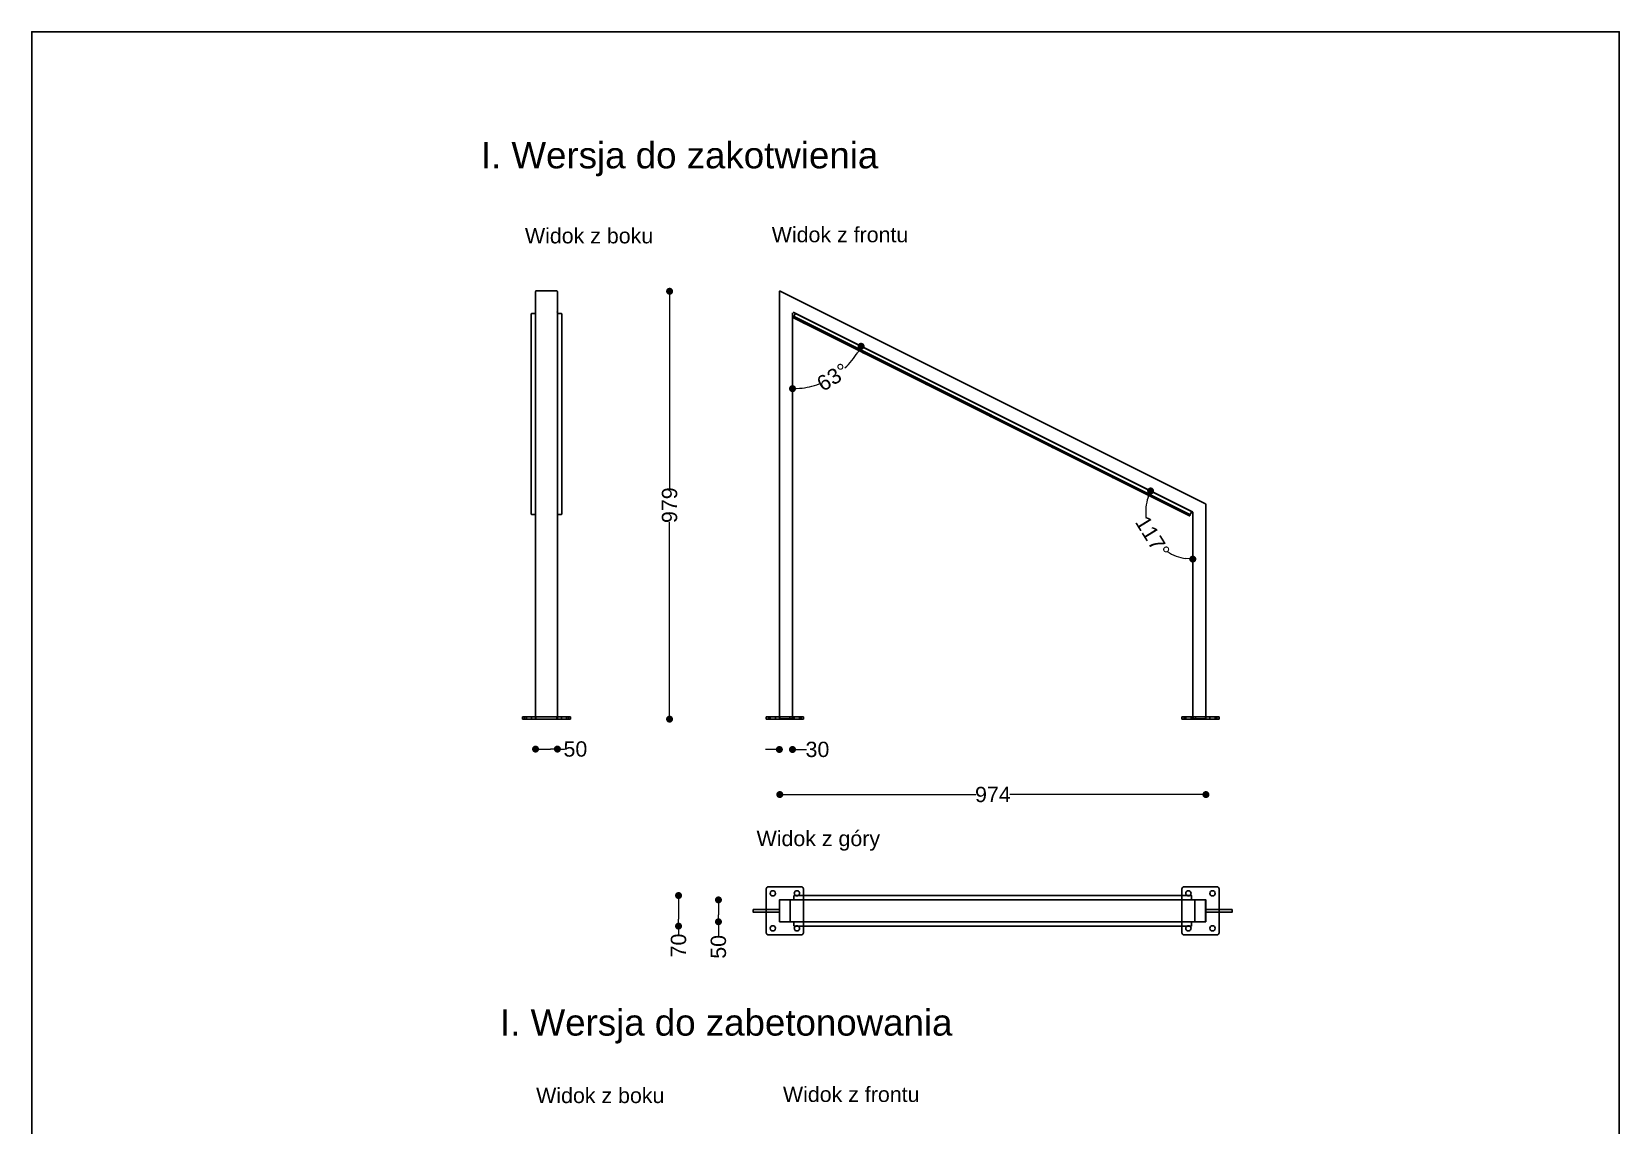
# Model space of a CAD drawing. Header units: millimetres. Extents: x 10366 to 13995, y 24552 to 29685.
# Drawn here: x 10366 to 13995, y 27184 to 29685 of the extents above; entities that cross this region are included whole.
import ezdxf

# ---------------------------------------------------------------- set-up
doc = ezdxf.new("R2010")
doc.units = ezdxf.units.MM
doc.header["$LTSCALE"] = 3
doc.layers.add('Default', color=7, linetype='Continuous')
doc.layers.add('Hidden_lines', color=7, linetype='Continuous')
doc.styles.get("Standard").update_dxf_attribs({"font": 'arial.ttf'})
doc.dimstyles.new('MATEUSZ', dxfattribs={"dimtxt": 35, "dimasz": 16, "dimexe": 0.18, "dimexo": 0.0625, "dimgap": 0.09, "dimtad": 0, "dimdec": 0, "dimdsep": 46, "dimtxsty": 'Standard', "dimblk": 'DOT', "dimcen": 0.09, "dimse1": 1, "dimse2": 1, "dimadec": 0, "dimazin": 0, "dimtfac": 1, "dimtdec": 0, "dimtofl": 0, "dimtmove": 0, "dimatfit": 3, "dimfxl": 1, "dimtolj": 1, "dimtzin": 0, "dimlwd": 9, "dimlwe": 9, "dimarcsym": 0})

# ---------------------------------------------------------------- blocks, each defined once
blk = doc.blocks.new('_Dot')
at = {"color": 0, "linetype": 'ByBlock', "lineweight": -2}
blk.add_line((-0.5, 0), (-1, 0), dxfattribs=at)
at = {"color": 0, "linetype": 'ByBlock', "const_width": 0.5}
blk.add_lwpolyline([(-0.25, 0, 1), (0.25, 0, 1)], format="xyb", close=True, dxfattribs=at)
blk = doc.blocks.new('*D41')
at = {"color": 0, "lineweight": 9, "transparency": 16777216}
for p, q in [((12092.2, 27940), (12524.5, 27940)), ((13034.2, 27940), (12601.8, 27940))]:
    blk.add_line(p, q, dxfattribs=at)
at = {"layer": 'Defpoints', "color": 0, "transparency": 16777216}
for p in [(13050.2, 27940), (12076.2, 27699.1), (13050.2, 27698.1)]:
    blk.add_point(p, dxfattribs=at)
at = {"color": 0, "lineweight": 9, "transparency": 16777216, "xscale": 16, "yscale": 16, "zscale": 16, "rotation": 180}
blk.add_blockref('_Dot', (12076.2, 27940), dxfattribs=at)
at = {"color": 0, "lineweight": 9, "transparency": 16777216, "xscale": 16, "yscale": 16, "zscale": 16}
blk.add_blockref('_Dot', (13050.2, 27940), dxfattribs=at)
at = {"color": 0, "transparency": 16777216, "insert": (12563.2, 27940), "char_height": 35, "attachment_point": 5}
blk.add_mtext('\\A1;974', dxfattribs=at)
blk = doc.blocks.new('*D44')
at = {"color": 0, "lineweight": 9, "transparency": 16777216}
for start, end in [(161.9522, 186.2227), (237.2122, 261.4827)]:
    blk.add_arc((13020.2, 28586.2), 107.7, start, end, dxfattribs=at)
at = {"layer": 'Defpoints', "color": 0, "transparency": 16777216}
for p in [(12112.3, 29040.2), (12914.9, 28563.3), (13017.1, 28587.7), (13020.2, 28585.6), (13020.2, 28113.5)]:
    blk.add_point(p, dxfattribs=at)
at = {"color": 0, "lineweight": 9, "transparency": 16777216, "xscale": 16, "yscale": 16, "zscale": 16}
for p, rotation in [((12923.8, 28634.4), 67.69357742015437), ((13020.2, 28478.5), 355.7413714027653)]:
    blk.add_blockref('_Dot', p, dxfattribs=dict(at, rotation=rotation))
at = {"color": 0, "transparency": 16777216, "insert": (12928.5, 28529.6), "char_height": 35, "attachment_point": 5, "rotation": 301.7175}
blk.add_mtext('\\A1;117°', dxfattribs=at)
blk = doc.blocks.new('*D45')
at = {"color": 0, "lineweight": 9, "transparency": 16777216}
for start, end in [(313.0708, 328.2048), (275.2302, 290.3641)]:
    blk.add_arc((12105.2, 29043.7), 175.3, start, end, dxfattribs=at)
at = {"layer": 'Defpoints', "color": 0, "transparency": 16777216}
for p in [(12105.2, 29042.1), (12112.3, 29040.2), (12168.4, 28880.2), (13017.1, 28587.7), (12105.2, 28113.5)]:
    blk.add_point(p, dxfattribs=at)
at = {"color": 0, "lineweight": 9, "transparency": 16777216, "xscale": 16, "yscale": 16, "zscale": 16}
for p, rotation in [((12262, 28965.3), 60.81986514073829), ((12105.2, 28868.4), 182.615083682182)]:
    blk.add_blockref('_Dot', p, dxfattribs=dict(at, rotation=rotation))
at = {"color": 0, "transparency": 16777216, "insert": (12197.3, 28894.6), "char_height": 35, "attachment_point": 5, "rotation": 31.7175}
blk.add_mtext('\\A1;63°', dxfattribs=at)
blk = doc.blocks.new('*D46')
at = {"color": 0, "lineweight": 9, "transparency": 16777216}
for p, q in [((11533.8, 28044), (11551.8, 28044)), ((11567.8, 28044), (11583.8, 28044))]:
    blk.add_line(p, q, dxfattribs=at)
at = {"layer": 'Defpoints', "color": 0, "transparency": 16777216}
for p in [(11517.8, 28113.5), (11567.8, 28113.5), (11567.8, 28044)]:
    blk.add_point(p, dxfattribs=at)
at = {"color": 0, "lineweight": 9, "transparency": 16777216, "xscale": 16, "yscale": 16, "zscale": 16, "rotation": 180}
blk.add_blockref('_Dot', (11517.8, 28044), dxfattribs=at)
at = {"color": 0, "lineweight": 9, "transparency": 16777216, "xscale": 16, "yscale": 16, "zscale": 16}
blk.add_blockref('_Dot', (11567.8, 28044), dxfattribs=at)
at = {"color": 0, "transparency": 16777216, "insert": (11608.9, 28044), "char_height": 35, "attachment_point": 5}
blk.add_mtext('\\A1;50', dxfattribs=at)
blk = doc.blocks.new('*D47')
at = {"color": 0, "lineweight": 9, "transparency": 16777216}
for p, q in [((12059.2, 28043.1), (12043.2, 28043.1)), ((12121.2, 28043.1), (12137.2, 28043.1))]:
    blk.add_line(p, q, dxfattribs=at)
at = {"layer": 'Defpoints', "color": 0, "transparency": 16777216}
for p in [(12075.2, 28113.7), (12105.2, 28113.5), (12105.2, 28043.1)]:
    blk.add_point(p, dxfattribs=at)
at = {"color": 0, "lineweight": 9, "transparency": 16777216, "xscale": 16, "yscale": 16, "zscale": 16}
blk.add_blockref('_Dot', (12075.2, 28043.1), dxfattribs=at)
at = {"color": 0, "lineweight": 9, "transparency": 16777216, "xscale": 16, "yscale": 16, "zscale": 16, "rotation": 180}
blk.add_blockref('_Dot', (12105.2, 28043.1), dxfattribs=at)
at = {"color": 0, "transparency": 16777216, "insert": (12162.2, 28043.1), "char_height": 35, "attachment_point": 5}
blk.add_mtext('\\A1;30', dxfattribs=at)
blk = doc.blocks.new('*D48')
at = {"color": 0, "lineweight": 9, "transparency": 16777216}
for p, q in [((11935.9, 27683.1), (11935.9, 27665.1)), ((11935.9, 27649.1), (11935.9, 27616.8))]:
    blk.add_line(p, q, dxfattribs=at)
at = {"layer": 'Defpoints', "color": 0, "transparency": 16777216}
for p in [(12076.2, 27699.1), (11935.9, 27649.1), (12076.2, 27649.1)]:
    blk.add_point(p, dxfattribs=at)
at = {"color": 0, "lineweight": 9, "transparency": 16777216, "xscale": 16, "yscale": 16, "zscale": 16}
for p, rotation in [((11935.9, 27699.1), 90), ((11935.9, 27649.1), 270)]:
    blk.add_blockref('_Dot', p, dxfattribs=dict(at, rotation=rotation))
at = {"color": 0, "transparency": 16777216, "insert": (11935.9, 27591.7), "char_height": 35, "attachment_point": 5, "rotation": 90}
blk.add_mtext('\\A1;50', dxfattribs=at)
blk = doc.blocks.new('*D49')
at = {"color": 0, "lineweight": 9, "transparency": 16777216}
for p, q in [((11844.7, 27693.1), (11844.7, 27655.1)), ((11844.7, 27639.1), (11844.7, 27619.7))]:
    blk.add_line(p, q, dxfattribs=at)
at = {"layer": 'Defpoints', "color": 0, "transparency": 16777216}
for p in [(12109.4, 27709.1), (11844.7, 27639.1), (12109.4, 27639.1)]:
    blk.add_point(p, dxfattribs=at)
at = {"color": 0, "lineweight": 9, "transparency": 16777216, "xscale": 16, "yscale": 16, "zscale": 16}
for p, rotation in [((11844.7, 27709.1), 90), ((11844.7, 27639.1), 270)]:
    blk.add_blockref('_Dot', p, dxfattribs=dict(at, rotation=rotation))
at = {"color": 0, "transparency": 16777216, "insert": (11844.7, 27594.8), "char_height": 35, "attachment_point": 5, "rotation": 90}
blk.add_mtext('\\A1;70', dxfattribs=at)
blk = doc.blocks.new('*D50')
at = {"color": 0, "lineweight": 9, "transparency": 16777216}
for p, q in [((11824.2, 29075.1), (11824.2, 28640.6)), ((11824.2, 28128.5), (11824.2, 28563))]:
    blk.add_line(p, q, dxfattribs=at)
at = {"layer": 'Defpoints', "color": 0, "transparency": 16777216}
for p in [(11824.2, 29091.1), (12075.3, 29091.1), (12045.2, 28112.5)]:
    blk.add_point(p, dxfattribs=at)
at = {"color": 0, "lineweight": 9, "transparency": 16777216, "xscale": 16, "yscale": 16, "zscale": 16}
for p, rotation in [((11824.2, 29091.1), 90), ((11824.2, 28112.5), 270)]:
    blk.add_blockref('_Dot', p, dxfattribs=dict(at, rotation=rotation))
at = {"color": 0, "transparency": 16777216, "insert": (11824.2, 28601.8), "char_height": 35, "attachment_point": 5, "rotation": 90}
blk.add_mtext('\\A1;979', dxfattribs=at)

msp = doc.modelspace()

# ---------------------------------------------------------------- linework, layer by layer
for p, q in [((11518.8, 28112.5), (11566.8, 28112.5)), ((12076.2, 28112.5), (12104.2, 28112.5)), ((13021.2, 28112.5), (13049.2, 28112.5))]:
    msp.add_line(p, q)
msp.add_lwpolyline([(10366.2, 24552.5), (10366.2, 29684.6), (13995, 29684.6), (13995, 24552.5)], close=True)
at = {"layer": 'Default'}
for p, q in [((11517.8, 29090.7), (11517.8, 29039.7)), ((11517.8, 28604.2), (11517.8, 29090.7)), ((11518.8, 29091.7), (11566.8, 29091.7)), ((11567.8, 28604.2), (11567.8, 29090.7)), ((11567.8, 29090.7), (11567.8, 29039.7)), ((12075.2, 29090.7), (12075.2, 28113.5)), ((13049.6, 28605), (12076.6, 29091.5)), ((11507.8, 29038.7), (11507.8, 29034.4)), ((11507.8, 29038.7), (11507.8, 28586.3)), ((11507.8, 29034.4), (11507.8, 28582)), ((11508.8, 29040.2), (11517.8, 29040.2)), ((11567.8, 29040.2), (11576.8, 29040.2)), ((11577.8, 29038.7), (11577.8, 28586.3)), ((11577.8, 29034.4), (11577.8, 29038.7)), ((11577.8, 29034.4), (11577.8, 28582)), ((12105.2, 29042.1), (12105.2, 28113.5)), ((13019.6, 28586.5), (12106.6, 29043)), ((12107.5, 29032.5), (12107.1, 29031.6)), ((12110.9, 29039.1), (12108.7, 29034.8)), ((12108.7, 29033), (13013.6, 28580.6)), ((12112.3, 29040.2), (13017.1, 28587.7)), ((12107.5, 29030.2), (13012.7, 28577.7)), ((11517.8, 28113.5), (11517.8, 28604.2)), ((11567.8, 28113.5), (11567.8, 28604.2)), ((13050.2, 28113.5), (13050.2, 28604.2)), ((11507.8, 28582), (11507.8, 28586.3)), ((11517.8, 28580.5), (11508.8, 28580.5)), ((11517.8, 28580.7), (11517.8, 28113.5)), ((11567.8, 28580.7), (11567.8, 28113.5)), ((11576.8, 28580.5), (11567.8, 28580.5)), ((11577.8, 28586.3), (11577.8, 28582)), ((13014.2, 28579.7), (13013.3, 28577.9)), ((13014.7, 28581.8), (13016.9, 28586.1)), ((13020.2, 28113.5), (13020.2, 28585.6)), ((11487.8, 28112.5), (11487.8, 28117.5)), ((11592.8, 28117.5), (11492.8, 28117.5)), ((11492.8, 28112.5), (11492.8, 28117.5)), ((11592.8, 28112.5), (11492.8, 28112.5)), ((11592.8, 28112.5), (11592.8, 28117.5)), ((11597.8, 28112.5), (11597.8, 28117.5)), ((12045.2, 28112.5), (12045.2, 28117.5)), ((12125.2, 28117.5), (12050.2, 28117.5)), ((12050.2, 28112.5), (12050.2, 28117.5)), ((12125.2, 28112.5), (12050.2, 28112.5)), ((12125.2, 28112.5), (12125.2, 28117.5)), ((12130.2, 28112.5), (12130.2, 28117.5)), ((12995.2, 28112.5), (12995.2, 28117.5)), ((13000.2, 28112.5), (13000.2, 28117.5)), ((13075.2, 28117.5), (13000.2, 28117.5)), ((13075.2, 28112.5), (13000.2, 28112.5)), ((13075.2, 28112.5), (13075.2, 28117.5)), ((13080.2, 28112.5), (13080.2, 28117.5)), ((12045.2, 27624.1), (12045.2, 27724.1)), ((12050.2, 27729.1), (12125.2, 27729.1)), ((12130.2, 27724.1), (12130.2, 27709.1)), ((12995.2, 27709.1), (12995.2, 27724.1)), ((13000.2, 27729.1), (13075.2, 27729.1)), ((13080.2, 27724.1), (13080.2, 27624.1)), ((12075.2, 27650.1), (12075.2, 27698.1)), ((12075.2, 27698.1), (12075.2, 27650.1)), ((12076.2, 27699.1), (12077, 27699.1)), ((12076.2, 27699.1), (12077, 27699.1)), ((13049.2, 27699.1), (12076.2, 27699.1)), ((12108.4, 27699.1), (12108.4, 27708.1)), ((12109.4, 27709.1), (12111.6, 27709.1)), ((12109.4, 27709.1), (13014.3, 27709.1)), ((12111.6, 27709.1), (13016.4, 27709.1)), ((13016.4, 27709.1), (13014.3, 27709.1)), ((13017.4, 27708.1), (13017.4, 27699.1)), ((13050.2, 27698.1), (13050.2, 27650.1)), ((12015.2, 27677.1), (12075.2, 27677.1)), ((12075.2, 27671.1), (12015.2, 27671.1)), ((13050.2, 27677.1), (13110.2, 27677.1)), ((13110.2, 27671.1), (13050.2, 27671.1)), ((12125.2, 27619.1), (12050.2, 27619.1)), ((12077, 27649.1), (12076.2, 27649.1)), ((12076.2, 27649.1), (12077, 27649.1)), ((13049.2, 27649.1), (12076.2, 27649.1)), ((12108.4, 27640.1), (12108.4, 27649.1)), ((12111.6, 27639.1), (12109.4, 27639.1)), ((12109.4, 27639.1), (13014.3, 27639.1)), ((12111.6, 27639.1), (13016.4, 27639.1)), ((12130.2, 27639.1), (12130.2, 27624.1)), ((12995.2, 27624.1), (12995.2, 27639.1)), ((13075.2, 27619.1), (13000.2, 27619.1)), ((13014.3, 27639.1), (13016.4, 27639.1)), ((13017.4, 27649.1), (13017.4, 27640.1))]:
    msp.add_line(p, q, dxfattribs=at)
for points in [[(12075.2, 29090.7, 0), (12075.2, 29090.8, 0), (12075.2, 29090.9, 0), (12075.2, 29091, 0), (12075.3, 29091.1, 0)], [(11507.8, 29038.7, 0), (11507.8, 29039, 0), (11507.9, 29039.2, 0), (11507.9, 29039.5, 0), (11508, 29039.7, 0), (11508.1, 29039.8, 0), (11508.2, 29039.9, 0), (11508.3, 29040, 0), (11508.3, 29040.1, 0), (11508.4, 29040.1, 0), (11508.6, 29040.2, 0), (11508.7, 29040.2, 0), (11508.7, 29040.2, 0), (11508.8, 29040.2, 0)], [(11517.8, 29045.3, 0), (11517.9, 29044.1, 0), (11517.9, 29044, 0), (11517.9, 29043.8, 0), (11518, 29043.7, 0), (11518, 29043.6, 0), (11518.1, 29043.5, 0), (11518.1, 29043.4, 0), (11518.2, 29043.3, 0), (11518.3, 29043.3, 0), (11518.4, 29043.2, 0), (11518.5, 29043.2, 0), (11518.6, 29043.1, 0), (11518.7, 29043.1, 0), (11518.8, 29043.1, 0)], [(11566.8, 29043.1, 0), (11566.9, 29043.1, 0), (11567, 29043.1, 0), (11567.1, 29043.2, 0), (11567.2, 29043.2, 0), (11567.3, 29043.3, 0), (11567.4, 29043.3, 0), (11567.5, 29043.4, 0), (11567.5, 29043.5, 0), (11567.6, 29043.6, 0), (11567.6, 29043.7, 0), (11567.7, 29043.8, 0), (11567.7, 29044, 0), (11567.8, 29044.3, 0), (11567.8, 29045.3, 0)], [(11576.8, 29040.2, 0), (11576.9, 29040.2, 0), (11576.9, 29040.2, 0), (11577, 29040.2, 0), (11577.1, 29040.2, 0), (11577.2, 29040.1, 0), (11577.3, 29040.1, 0), (11577.4, 29040, 0), (11577.4, 29039.9, 0), (11577.5, 29039.8, 0), (11577.6, 29039.6, 0), (11577.7, 29039.3, 0), (11577.8, 29039.1, 0), (11577.8, 29038.7, 0)], [(12107, 29031.1, 0), (12107, 29031.2, 0), (12107, 29031.4, 0)], [(12107.1, 29030.7, 0), (12107.1, 29030.8, 0), (12107, 29030.8, 0), (12107, 29030.9, 0), (12107, 29031, 0), (12107, 29031.1, 0), (12107, 29031.2, 0), (12107, 29031.3, 0), (12107, 29031.4, 0)], [(12107.4, 29030.4, 0), (12107.3, 29030.4, 0), (12107.2, 29030.5, 0), (12107.2, 29030.6, 0), (12107.1, 29030.6, 0)], [(12107.7, 29032.7, 0), (12107.7, 29032.7, 0), (12107.8, 29032.8, 0), (12107.9, 29032.8, 0), (12107.9, 29032.9, 0), (12108, 29032.9, 0), (12108.1, 29033, 0), (12108.2, 29033, 0), (12108.3, 29033, 0)], [(12107.9, 29032.9, 0), (12108, 29032.9, 0), (12108.2, 29033, 0)], [(12108.7, 29033, 0), (12108.7, 29033, 0), (12108.6, 29033.1, 0), (12108.6, 29033.1, 0), (12108.5, 29033.1, 0), (12108.5, 29033.2, 0), (12108.5, 29033.3, 0), (12108.4, 29033.4, 0), (12108.4, 29033.5, 0), (12108.4, 29033.6, 0), (12108.4, 29033.8, 0), (12108.4, 29034, 0), (12108.4, 29034.2, 0), (12108.6, 29034.5, 0)], [(12108.7, 29034.8, 0), (12108.6, 29034.5, 0)], [(12111, 29039.4, 0), (12111, 29039.4, 0), (12111, 29039.4, 0), (12111, 29039.4, 0), (12111, 29039.4, 0), (12111, 29039.4, 0), (12111, 29039.4, 0), (12111, 29039.4, 0), (12111, 29039.4, 0), (12111, 29039.4, 0), (12111, 29039.4, 0), (12111, 29039.4, 0), (12111, 29039.4, 0), (12111, 29039.4, 0), (12111, 29039.3, 0), (12110.9, 29039.1, 0)], [(12111.1, 29039.6, 0), (12111.3, 29039.8, 0), (12111.4, 29039.9, 0), (12111.5, 29040, 0), (12111.7, 29040.1, 0), (12111.8, 29040.2, 0), (12111.9, 29040.2, 0), (12112, 29040.2, 0), (12112.1, 29040.2, 0), (12112.1, 29040.2, 0)], [(12132.9, 29017.3, 0), (12132.9, 29017.3, 0), (12132.9, 29017.3, 0), (12132.9, 29017.3, 0), (12132.9, 29017.3, 0), (12132.9, 29017.3, 0), (12132.9, 29017.3, 0), (12132.9, 29017.3, 0), (12132.9, 29017.3, 0), (12132.9, 29017.3, 0), (12132.9, 29017.3, 0), (12132.8, 29017.3, 0), (12132.5, 29017.5, 0), (12131, 29018.2, 0), (12125.7, 29020.9, 0), (12123.3, 29022.1, 0), (12122.5, 29022.5, 0), (12122.3, 29022.6, 0), (12122.2, 29022.6, 0), (12122.2, 29022.6, 0), (12122.2, 29022.6, 0), (12122.2, 29022.6, 0), (12122.2, 29022.6, 0), (12122.2, 29022.6, 0), (12122.2, 29022.6, 0), (12122.2, 29022.6, 0), (12122.2, 29022.6, 0), (12122.2, 29022.6, 0), (12122.2, 29022.6, 0), (12122.2, 29022.6, 0), (12122.2, 29022.6, 0), (12122.2, 29022.6, 0)], [(12275.1, 28946.2, 0), (12275.1, 28946.2, 0), (12275.1, 28946.2, 0), (12275.1, 28946.2, 0), (12275.1, 28946.2, 0), (12275.1, 28946.2, 0), (12275.1, 28946.2, 0), (12275.1, 28946.2, 0), (12275.1, 28946.2, 0), (12275.1, 28946.2, 0), (12275, 28946.2, 0), (12275, 28946.2, 0), (12274.7, 28946.4, 0), (12273.2, 28947.1, 0), (12267.9, 28949.8, 0), (12265.5, 28951, 0), (12264.7, 28951.4, 0), (12264.5, 28951.5, 0), (12264.4, 28951.5, 0), (12264.4, 28951.5, 0), (12264.4, 28951.5, 0), (12264.4, 28951.5, 0), (12264.4, 28951.5, 0), (12264.4, 28951.5, 0), (12264.4, 28951.5, 0), (12264.4, 28951.5, 0), (12264.4, 28951.5, 0), (12264.4, 28951.5, 0), (12264.4, 28951.5, 0), (12264.4, 28951.5, 0), (12264.4, 28951.5, 0), (12264.4, 28951.5, 0)], [(12417.3, 28875.1, 0), (12417.3, 28875.1, 0), (12417.3, 28875.1, 0), (12417.3, 28875.1, 0), (12417.3, 28875.1, 0), (12417.3, 28875.1, 0), (12417.3, 28875.1, 0), (12417.3, 28875.1, 0), (12417.3, 28875.1, 0), (12417.3, 28875.1, 0), (12417.2, 28875.1, 0), (12417.2, 28875.2, 0), (12416.9, 28875.3, 0), (12415.4, 28876.1, 0), (12410.1, 28878.7, 0), (12407.7, 28879.9, 0), (12406.9, 28880.3, 0), (12406.7, 28880.4, 0), (12406.6, 28880.5, 0), (12406.6, 28880.5, 0), (12406.6, 28880.5, 0), (12406.6, 28880.5, 0), (12406.6, 28880.5, 0), (12406.6, 28880.5, 0), (12406.6, 28880.5, 0), (12406.6, 28880.5, 0), (12406.6, 28880.5, 0), (12406.6, 28880.5, 0), (12406.6, 28880.5, 0), (12406.6, 28880.5, 0), (12406.6, 28880.5, 0), (12406.6, 28880.5, 0)], [(12559.4, 28804, 0), (12559.4, 28804, 0), (12559.4, 28804, 0), (12559.4, 28804, 0), (12559.4, 28804, 0), (12559.4, 28804, 0), (12559.4, 28804, 0), (12559.4, 28804, 0), (12559.4, 28804, 0), (12559.4, 28804, 0), (12559.4, 28804, 0), (12559.4, 28804, 0), (12559.1, 28804.2, 0), (12557.6, 28805, 0), (12552.3, 28807.6, 0), (12549.8, 28808.8, 0), (12549.1, 28809.2, 0), (12548.9, 28809.3, 0), (12548.8, 28809.3, 0), (12548.8, 28809.3, 0), (12548.8, 28809.3, 0), (12548.8, 28809.3, 0), (12548.8, 28809.3, 0), (12548.8, 28809.3, 0), (12548.8, 28809.3, 0), (12548.8, 28809.3, 0), (12548.8, 28809.3, 0), (12548.8, 28809.3, 0), (12548.8, 28809.3, 0), (12548.8, 28809.3, 0), (12548.8, 28809.3, 0), (12548.8, 28809.3, 0)], [(12701.6, 28732.9, 0), (12701.6, 28732.9, 0), (12701.6, 28732.9, 0), (12701.6, 28732.9, 0), (12701.6, 28732.9, 0), (12701.6, 28732.9, 0), (12701.6, 28732.9, 0), (12701.6, 28732.9, 0), (12701.6, 28732.9, 0), (12701.6, 28732.9, 0), (12701.6, 28732.9, 0), (12701.6, 28732.9, 0), (12701.2, 28733.1, 0), (12699.8, 28733.9, 0), (12694.5, 28736.5, 0), (12692, 28737.7, 0), (12691.2, 28738.1, 0), (12691, 28738.2, 0), (12691, 28738.2, 0), (12691, 28738.2, 0), (12691, 28738.3, 0), (12691, 28738.3, 0), (12691, 28738.3, 0), (12691, 28738.3, 0), (12691, 28738.3, 0), (12691, 28738.3, 0), (12691, 28738.3, 0), (12691, 28738.3, 0), (12691, 28738.3, 0), (12691, 28738.3, 0), (12691, 28738.3, 0), (12691, 28738.3, 0)], [(12843.8, 28661.8, 0), (12843.8, 28661.8, 0), (12843.8, 28661.8, 0), (12843.8, 28661.8, 0), (12843.8, 28661.8, 0), (12843.8, 28661.8, 0), (12843.8, 28661.8, 0), (12843.8, 28661.8, 0), (12843.8, 28661.8, 0), (12843.8, 28661.8, 0), (12843.8, 28661.8, 0), (12843.8, 28661.9, 0), (12843.4, 28662, 0), (12841.9, 28662.8, 0), (12836.7, 28665.4, 0), (12834.2, 28666.6, 0), (12833.4, 28667, 0), (12833.2, 28667.1, 0), (12833.2, 28667.1, 0), (12833.2, 28667.2, 0), (12833.2, 28667.2, 0), (12833.2, 28667.2, 0), (12833.2, 28667.2, 0), (12833.2, 28667.2, 0), (12833.2, 28667.2, 0), (12833.2, 28667.2, 0), (12833.2, 28667.2, 0), (12833.2, 28667.2, 0), (12833.2, 28667.2, 0), (12833.2, 28667.2, 0), (12833.2, 28667.2, 0), (12833.2, 28667.2, 0)], [(12986, 28590.7, 0), (12986, 28590.7, 0), (12986, 28590.7, 0), (12986, 28590.7, 0), (12986, 28590.7, 0), (12986, 28590.7, 0), (12986, 28590.7, 0), (12986, 28590.7, 0), (12986, 28590.7, 0), (12986, 28590.7, 0), (12986, 28590.7, 0), (12986, 28590.8, 0), (12985.6, 28590.9, 0), (12984.1, 28591.7, 0), (12978.8, 28594.3, 0), (12976.4, 28595.5, 0), (12975.6, 28595.9, 0), (12975.4, 28596, 0), (12975.4, 28596.1, 0), (12975.4, 28596.1, 0), (12975.3, 28596.1, 0), (12975.3, 28596.1, 0), (12975.3, 28596.1, 0), (12975.3, 28596.1, 0), (12975.3, 28596.1, 0), (12975.3, 28596.1, 0), (12975.3, 28596.1, 0), (12975.3, 28596.1, 0), (12975.3, 28596.1, 0), (12975.3, 28596.1, 0), (12975.3, 28596.1, 0), (12975.3, 28596.1, 0)], [(11508.8, 28580.5, 0), (11508.7, 28580.5, 0), (11508.7, 28580.5, 0), (11508.6, 28580.6, 0), (11508.5, 28580.6, 0), (11508.4, 28580.7, 0), (11508.3, 28580.8, 0), (11508.2, 28580.9, 0), (11508.1, 28581, 0), (11508, 28581.1, 0), (11507.9, 28581.3, 0), (11507.9, 28581.5, 0), (11507.8, 28581.8, 0), (11507.8, 28582, 0)], [(11577.8, 28582, 0), (11577.8, 28581.8, 0), (11577.8, 28581.6, 0), (11577.7, 28581.3, 0), (11577.6, 28581.1, 0), (11577.5, 28580.9, 0), (11577.4, 28580.8, 0), (11577.3, 28580.7, 0), (11577.2, 28580.6, 0), (11577.1, 28580.6, 0), (11577, 28580.6, 0), (11576.9, 28580.5, 0), (11576.9, 28580.5, 0), (11576.8, 28580.5, 0)], [(13013.3, 28577.9, 0), (13013.3, 28577.9, 0), (13013.3, 28577.8, 0), (13013.3, 28577.8, 0), (13013.2, 28577.8, 0), (13013.2, 28577.7, 0), (13013.1, 28577.7, 0), (13013.1, 28577.7, 0), (13013.1, 28577.7, 0), (13013, 28577.6, 0), (13013, 28577.6, 0), (13012.9, 28577.6, 0), (13012.9, 28577.6, 0), (13012.8, 28577.6, 0), (13012.8, 28577.6, 0), (13012.7, 28577.7, 0), (13012.7, 28577.7, 0)], [(13014.2, 28580.8, 0), (13014.2, 28580.8, 0), (13014.2, 28580.7, 0), (13014.1, 28580.7, 0), (13014.1, 28580.7, 0), (13014.1, 28580.6, 0), (13014, 28580.6, 0), (13014, 28580.6, 0), (13013.9, 28580.6, 0), (13013.9, 28580.5, 0), (13013.8, 28580.5, 0), (13013.8, 28580.5, 0), (13013.7, 28580.5, 0), (13013.7, 28580.5, 0), (13013.6, 28580.6, 0), (13013.6, 28580.6, 0), (13013.6, 28580.6, 0)], [(13014.7, 28581.8, 0), (13014.2, 28580.8, 0)], [(13017.4, 28587.1, 0), (13017.4, 28587.1, 0), (13017.4, 28587.1, 0), (13017.4, 28587.1, 0), (13017.4, 28587.1, 0), (13017.4, 28587.1, 0), (13017.4, 28587.1, 0), (13017.4, 28587.1, 0), (13017.4, 28587.1, 0), (13017.4, 28587.1, 0), (13017.4, 28587.1, 0), (13017.4, 28587.1, 0), (13016.9, 28586.1, 0)], [(11492.8, 28117.5, 0), (11487.8, 28117.5, 0)], [(11487.8, 28112.5, 0), (11487.8, 28112.5, 0), (11487.8, 28112.5, 0), (11487.8, 28112.5, 0), (11487.8, 28112.5, 0), (11487.8, 28112.5, 0), (11487.8, 28112.5, 0), (11487.8, 28112.5, 0), (11487.8, 28112.5, 0), (11487.8, 28112.5, 0), (11487.8, 28112.5, 0), (11487.8, 28112.5, 0), (11487.8, 28112.5, 0), (11487.8, 28112.5, 0), (11487.8, 28112.5, 0), (11488, 28112.5, 0), (11488.4, 28112.5, 0), (11492.8, 28112.5, 0)], [(11566.8, 28114.5, 0), (11566.8, 28114.5, 0), (11566.8, 28114.5, 0), (11566.8, 28114.5, 0), (11566.8, 28114.5, 0), (11566.8, 28114.5, 0), (11566.8, 28114.5, 0), (11566.8, 28114.5, 0), (11566.8, 28114.5, 0), (11566.8, 28114.5, 0), (11566.9, 28114.5, 0), (11567, 28114.5, 0)], [(11567.2, 28114.4, 0), (11567.3, 28114.4, 0), (11567.4, 28114.3, 0), (11567.4, 28114.3, 0), (11567.5, 28114.2, 0)], [(11567.5, 28114.2, 0), (11567.6, 28114.1, 0), (11567.6, 28114, 0), (11567.7, 28114, 0), (11567.7, 28113.9, 0)], [(11567.7, 28113.9, 0), (11567.8, 28113.8, 0), (11567.8, 28113.7, 0), (11567.8, 28113.6, 0), (11567.8, 28113.5, 0)], [(11597.8, 28117.5, 0), (11597.8, 28117.5, 0), (11597.8, 28117.5, 0), (11597.8, 28117.5, 0), (11597.8, 28117.5, 0), (11597.8, 28117.5, 0), (11597.8, 28117.5, 0), (11597.8, 28117.5, 0), (11597.8, 28117.5, 0), (11597.8, 28117.5, 0), (11597.8, 28117.5, 0), (11597.8, 28117.5, 0), (11597.8, 28117.5, 0), (11597.8, 28117.5, 0), (11597.8, 28117.5, 0), (11597.7, 28117.5, 0), (11597.2, 28117.5, 0), (11592.8, 28117.5, 0)], [(11592.8, 28112.5, 0), (11597.8, 28112.5, 0)], [(12050.2, 28117.5, 0), (12045.2, 28117.5, 0)], [(12045.2, 28112.5, 0), (12045.2, 28112.5, 0), (12045.2, 28112.5, 0), (12045.2, 28112.5, 0), (12045.2, 28112.5, 0), (12045.2, 28112.5, 0), (12045.2, 28112.5, 0), (12045.2, 28112.5, 0), (12045.2, 28112.5, 0), (12045.2, 28112.5, 0), (12045.2, 28112.5, 0), (12045.2, 28112.5, 0), (12045.2, 28112.5, 0), (12045.2, 28112.5, 0), (12045.2, 28112.5, 0), (12045.3, 28112.5, 0), (12045.8, 28112.5, 0), (12050.2, 28112.5, 0)], [(12075.2, 28113.9, 0), (12075.3, 28114, 0), (12075.3, 28114, 0), (12075.4, 28114.1, 0), (12075.5, 28114.2, 0)], [(12075.2, 28113.5, 0), (12075.2, 28113.5, 0), (12075.2, 28113.5, 0), (12075.2, 28113.5, 0), (12075.2, 28113.5, 0), (12075.2, 28113.5, 0), (12075.2, 28113.5, 0), (12075.2, 28113.5, 0), (12075.2, 28113.5, 0), (12075.2, 28113.5, 0), (12075.2, 28113.6, 0), (12075.2, 28113.7, 0)], [(12075.5, 28114.2, 0), (12075.5, 28114.3, 0), (12075.6, 28114.3, 0), (12075.7, 28114.4, 0), (12075.8, 28114.4, 0)], [(12075.8, 28114.4, 0), (12075.9, 28114.5, 0), (12076, 28114.5, 0), (12076.1, 28114.5, 0), (12076.2, 28114.5, 0)], [(12104.2, 28112.5, 0), (12104.2, 28112.5, 0), (12104.2, 28112.5, 0), (12104.2, 28112.5, 0), (12104.2, 28112.5, 0), (12104.2, 28112.5, 0), (12104.2, 28112.5, 0), (12104.2, 28112.5, 0), (12104.2, 28112.5, 0), (12104.2, 28112.5, 0), (12104.2, 28112.5, 0), (12104.2, 28112.5, 0), (12104.2, 28112.5, 0), (12104.2, 28112.5, 0), (12104.2, 28112.5, 0), (12104.2, 28112.5, 0), (12104.2, 28112.6, 0), (12104.2, 28113.5, 0)], [(12130.2, 28117.5, 0), (12130.2, 28117.5, 0), (12130.2, 28117.5, 0), (12130.2, 28117.5, 0), (12130.2, 28117.5, 0), (12130.2, 28117.5, 0), (12130.2, 28117.5, 0), (12130.2, 28117.5, 0), (12130.2, 28117.5, 0), (12130.2, 28117.5, 0), (12130.2, 28117.5, 0), (12130.2, 28117.5, 0), (12130.2, 28117.5, 0), (12130.2, 28117.5, 0), (12130.1, 28117.5, 0), (12130, 28117.5, 0), (12129.5, 28117.5, 0), (12125.2, 28117.5, 0)], [(12125.2, 28112.5, 0), (12130.2, 28112.5, 0)], [(13000.2, 28117.5, 0), (12995.2, 28117.5, 0)], [(12995.2, 28112.5, 0), (12995.2, 28112.5, 0), (12995.2, 28112.5, 0), (12995.2, 28112.5, 0), (12995.2, 28112.5, 0), (12995.2, 28112.5, 0), (12995.2, 28112.5, 0), (12995.2, 28112.5, 0), (12995.2, 28112.5, 0), (12995.2, 28112.5, 0), (12995.2, 28112.5, 0), (12995.2, 28112.5, 0), (12995.2, 28112.5, 0), (12995.2, 28112.5, 0), (12995.3, 28112.5, 0), (12995.8, 28112.5, 0), (13000.2, 28112.5, 0)], [(13049.2, 28114.5, 0), (13049.2, 28114.5, 0), (13049.2, 28114.5, 0), (13049.2, 28114.5, 0), (13049.2, 28114.5, 0), (13049.2, 28114.5, 0), (13049.2, 28114.5, 0), (13049.3, 28114.5, 0), (13049.4, 28114.5, 0), (13049.5, 28114.4, 0), (13049.6, 28114.4, 0), (13049.8, 28114.3, 0), (13049.9, 28114.2, 0), (13049.9, 28114.1, 0), (13050, 28114, 0), (13050.1, 28113.9, 0), (13050.1, 28113.8, 0), (13050.2, 28113.6, 0), (13050.2, 28113.5, 0)], [(13049.2, 28112.5, 0), (13049.2, 28112.5, 0), (13049.2, 28112.5, 0), (13049.2, 28112.5, 0), (13049.2, 28112.5, 0), (13049.2, 28112.5, 0), (13049.2, 28112.5, 0), (13049.2, 28112.5, 0), (13049.2, 28112.5, 0), (13049.2, 28112.5, 0), (13049.2, 28112.5, 0), (13049.2, 28112.5, 0), (13049.2, 28112.5, 0), (13049.2, 28112.5, 0), (13049.2, 28112.5, 0), (13049.2, 28112.5, 0), (13049.2, 28112.6, 0), (13049.2, 28113.5, 0)], [(13080.2, 28117.5, 0), (13080.2, 28117.5, 0), (13080.2, 28117.5, 0), (13080.2, 28117.5, 0), (13080.2, 28117.5, 0), (13080.2, 28117.5, 0), (13080.2, 28117.5, 0), (13080.2, 28117.5, 0), (13080.2, 28117.5, 0), (13080.2, 28117.5, 0), (13080.2, 28117.5, 0), (13080.2, 28117.5, 0), (13080.2, 28117.5, 0), (13080.2, 28117.5, 0), (13080.1, 28117.5, 0), (13080, 28117.5, 0), (13079.5, 28117.5, 0), (13075.2, 28117.5, 0)], [(13075.2, 28112.5, 0), (13080.2, 28112.5, 0)], [(12076.2, 27699.1, 0), (12076.1, 27699.1, 0), (12076, 27699.1, 0), (12075.9, 27699.1, 0), (12075.8, 27699, 0), (12075.7, 27699, 0), (12075.6, 27698.9, 0), (12075.5, 27698.9, 0), (12075.5, 27698.8, 0), (12075.4, 27698.7, 0), (12075.3, 27698.7, 0), (12075.3, 27698.6, 0), (12075.2, 27698.5, 0), (12075.2, 27698.4, 0), (12075.2, 27698.3, 0), (12075.2, 27698.2, 0), (12075.2, 27698.1, 0)], [(12075.2, 27698.1, 0), (12075.2, 27698.2, 0), (12075.2, 27698.3, 0), (12075.2, 27698.4, 0), (12075.2, 27698.5, 0), (12075.3, 27698.6, 0), (12075.3, 27698.6, 0), (12075.4, 27698.7, 0), (12075.4, 27698.8, 0), (12075.5, 27698.9, 0), (12075.6, 27698.9, 0), (12075.7, 27699, 0), (12075.8, 27699, 0), (12075.9, 27699.1, 0), (12076, 27699.1, 0), (12076.1, 27699.1, 0), (12076.2, 27699.1, 0)], [(12108.4, 27708.1, 0), (12108.4, 27708.2, 0), (12108.4, 27708.3, 0), (12108.4, 27708.4, 0), (12108.5, 27708.5, 0), (12108.5, 27708.6, 0), (12108.6, 27708.7, 0), (12108.6, 27708.8, 0), (12108.7, 27708.9, 0), (12108.8, 27708.9, 0), (12108.9, 27709, 0), (12109, 27709, 0), (12109.1, 27709.1, 0), (12109.2, 27709.1, 0), (12109.4, 27709.1, 0)], [(13016.4, 27709.1, 0), (13016.5, 27709.1, 0), (13016.6, 27709.1, 0), (13016.7, 27709.1, 0), (13016.8, 27709, 0), (13016.8, 27709, 0), (13016.9, 27709, 0), (13017, 27708.9, 0), (13017.1, 27708.9, 0), (13017.1, 27708.8, 0), (13017.2, 27708.6, 0), (13017.3, 27708.6, 0), (13017.3, 27708.5, 0), (13017.4, 27708.4, 0), (13017.4, 27708.2, 0), (13017.4, 27708.1, 0)], [(13020.2, 27698.1, 0), (13020.2, 27698.2, 0), (13020.2, 27698.3, 0), (13020.2, 27698.4, 0), (13020.2, 27698.5, 0), (13020.3, 27698.6, 0), (13020.3, 27698.7, 0), (13020.4, 27698.7, 0), (13020.5, 27698.8, 0), (13020.5, 27698.9, 0), (13020.6, 27698.9, 0), (13020.7, 27699, 0), (13020.8, 27699, 0), (13020.9, 27699.1, 0), (13021, 27699.1, 0), (13021.1, 27699.1, 0), (13021.2, 27699.1, 0)], [(13020.2, 27698.1, 0), (13020.2, 27698.1, 0), (13020.2, 27698.2, 0), (13020.2, 27698.3, 0), (13020.2, 27698.4, 0), (13020.2, 27698.5, 0), (13020.3, 27698.6, 0), (13020.3, 27698.7, 0), (13020.4, 27698.7, 0), (13020.5, 27698.8, 0), (13020.5, 27698.9, 0), (13020.6, 27698.9, 0), (13020.7, 27699, 0), (13020.8, 27699, 0), (13020.9, 27699.1, 0), (13021, 27699.1, 0), (13021.1, 27699.1, 0), (13021.2, 27699.1, 0)], [(12075.2, 27650.1, 0), (12075.2, 27650, 0), (12075.2, 27649.9, 0), (12075.2, 27649.8, 0), (12075.2, 27649.7, 0), (12075.3, 27649.6, 0), (12075.3, 27649.6, 0), (12075.4, 27649.5, 0), (12075.5, 27649.4, 0), (12075.5, 27649.3, 0), (12075.6, 27649.3, 0), (12075.7, 27649.2, 0), (12075.8, 27649.2, 0), (12075.9, 27649.2, 0), (12076, 27649.1, 0), (12076.1, 27649.1, 0), (12076.2, 27649.1, 0)], [(12105.2, 27650.1, 0), (12105.2, 27650.1, 0), (12105.2, 27650.1, 0), (12105.2, 27650.1, 0), (12105.2, 27650.1, 0), (12105.2, 27650.1, 0), (12105.2, 27650.1, 0), (12105.2, 27650, 0), (12105.1, 27649.9, 0), (12105.1, 27649.7, 0), (12105, 27649.6, 0), (12105, 27649.5, 0), (12104.9, 27649.4, 0), (12104.8, 27649.3, 0), (12104.7, 27649.2, 0), (12104.5, 27649.2, 0), (12104.4, 27649.1, 0), (12104.3, 27649.1, 0), (12104.2, 27649.1, 0)], [(12104.5, 27649.2, 0), (12104.6, 27649.2, 0), (12104.7, 27649.3, 0), (12104.9, 27649.4, 0), (12104.9, 27649.5, 0), (12105, 27649.5, 0)], [(12109.4, 27639.1, 0), (12109.2, 27639.1, 0), (12109.1, 27639.1, 0), (12109, 27639.2, 0), (12109, 27639.2, 0), (12108.9, 27639.3, 0), (12108.8, 27639.3, 0), (12108.7, 27639.4, 0), (12108.6, 27639.4, 0), (12108.6, 27639.5, 0), (12108.5, 27639.6, 0), (12108.5, 27639.7, 0), (12108.4, 27639.8, 0), (12108.4, 27639.9, 0), (12108.4, 27640, 0), (12108.4, 27640.1, 0)], [(13017.4, 27640.1, 0), (13017.4, 27640, 0), (13017.4, 27639.9, 0), (13017.3, 27639.8, 0), (13017.3, 27639.7, 0), (13017.2, 27639.6, 0), (13017.1, 27639.4, 0), (13017.1, 27639.4, 0), (13017, 27639.3, 0), (13016.9, 27639.3, 0), (13016.8, 27639.2, 0), (13016.8, 27639.2, 0), (13016.7, 27639.1, 0), (13016.6, 27639.1, 0), (13016.5, 27639.1, 0), (13016.4, 27639.1, 0)]]:
    msp.add_polyline3d(points, dxfattribs=at)
for points in [[(12015.2, 27677.1, 0), (12015.2, 27677.1, 0), (12015.2, 27677.1, 0), (12015.2, 27677.1, 0), (12015.2, 27677.1, 0), (12015.2, 27677.1, 0), (12015.2, 27677.1, 0), (12015.2, 27677.1, 0), (12015.2, 27677.1, 0), (12015.2, 27677.1, 0), (12015.2, 27677.1, 0), (12015.2, 27677.1, 0), (12015.2, 27677.1, 0), (12015.2, 27677, 0), (12015.2, 27676.7, 0), (12015.2, 27671.6, 0), (12015.2, 27671.1, 0), (12015.2, 27671.1, 0), (12015.2, 27671.1, 0), (12015.2, 27671.1, 0), (12015.2, 27671.1, 0), (12015.2, 27671.1, 0), (12015.2, 27671.1, 0), (12015.2, 27671.1, 0), (12015.2, 27671.1, 0), (12015.2, 27671.1, 0), (12015.2, 27671.1, 0), (12015.2, 27671.1, 0), (12015.2, 27671.1, 0), (12015.2, 27671.1, 0), (12015.2, 27671.1, 0), (12015.2, 27671.1, 0), (12015.2, 27671.1, 0), (12015.2, 27671.1, 0), (12015.2, 27671.1, 0), (12015.2, 27671.2, 0), (12015.2, 27671.5, 0)], [(13110.2, 27677.1, 0), (13110.2, 27677.1, 0), (13110.2, 27677.1, 0), (13110.2, 27677.1, 0), (13110.2, 27677.1, 0), (13110.2, 27677.1, 0), (13110.2, 27677.1, 0), (13110.2, 27677.1, 0), (13110.2, 27677.1, 0), (13110.2, 27677.1, 0), (13110.2, 27677.1, 0), (13110.2, 27677.1, 0), (13110.2, 27677.1, 0), (13110.2, 27677, 0), (13110.2, 27676.7, 0), (13110.2, 27671.6, 0), (13110.2, 27671.1, 0), (13110.2, 27671.1, 0), (13110.2, 27671.1, 0), (13110.2, 27671.1, 0), (13110.2, 27671.1, 0), (13110.2, 27671.1, 0), (13110.2, 27671.1, 0), (13110.2, 27671.1, 0), (13110.2, 27671.1, 0), (13110.2, 27671.1, 0), (13110.2, 27671.1, 0), (13110.2, 27671.1, 0), (13110.2, 27671.1, 0), (13110.2, 27671.1, 0), (13110.2, 27671.1, 0), (13110.2, 27671.1, 0), (13110.2, 27671.1, 0), (13110.2, 27671.1, 0), (13110.2, 27671.1, 0), (13110.2, 27671.2, 0), (13110.2, 27671.5, 0), (13110.2, 27674, 0), (13110.2, 27676.2, 0), (13110.2, 27676.9, 0), (13110.2, 27677.1, 0), (13110.2, 27677.1, 0), (13110.2, 27677.1, 0), (13110.2, 27677.1, 0), (13110.2, 27677.1, 0), (13110.2, 27677.1, 0), (13110.2, 27677.1, 0), (13110.2, 27677.1, 0), (13110.2, 27677.1, 0), (13110.2, 27677.1, 0), (13110.2, 27677.1, 0), (13110.2, 27677.1, 0), (13110.2, 27677.1, 0)]]:
    msp.add_polyline3d(points, close=True, dxfattribs=at)
for centre in [(12060.2, 27714.1), (13065.2, 27714.1), (12060.2, 27634.1), (13065.2, 27634.1)]:
    msp.add_circle(centre, 6, dxfattribs=at)
for centre, radius, start, end in [((11518.8, 29090.7), 1, 90, 180), ((11566.8, 29090.7), 1, 0, 90), ((12076.2, 29090.7), 1, 63.4349, 153.4349), ((13049.2, 28604.2), 1, 0, 63.4349), ((13012.9, 28578.1), 0.5, 243.4349, 333.4349), ((13013.8, 28579.9), 0.5, 333.4349, 63.4349), ((13019.2, 28585.6), 1, 0, 63.4349), ((11518.8, 28113.5), 1, 90, 180), ((11518.8, 28113.5), 1, 180, 270), ((11566.8, 28113.5), 1, 270, 0), ((12076.2, 28113.5), 1, 180, 270), ((12076.2, 28113.5), 1, 180, 270), ((12104.2, 28113.5), 1, 0, 90), ((12104.2, 28113.5), 1, 270, 0), ((12104.2, 28113.5), 1, 270, 0), ((13021.2, 28113.5), 1, 90, 180), ((13021.2, 28113.5), 1, 180, 270), ((13021.2, 28113.5), 1, 180, 270), ((13049.2, 28113.5), 1, 270, 0), ((12050.2, 27724.1), 5, 90, 180), ((12125.2, 27724.1), 5, 0, 90), ((13000.2, 27724.1), 5, 90, 180), ((13075.2, 27724.1), 5, 0, 90), ((12076.2, 27698.1), 1, 90, 180), ((12104.2, 27698.1), 1, 0, 90), ((12104.2, 27698.1), 1, 0, 90), ((12115.2, 27714.1), 6, 90, 236.4427), ((12115.2, 27714.1), 6, 303.5573, 90), ((13010.2, 27714.1), 6, 90, 236.4427), ((13010.2, 27714.1), 6, 303.5573, 90), ((13049.2, 27698.1), 1, 0, 90), ((12050.2, 27624.1), 5, 180, 270), ((12076.2, 27650.1), 1, 180, 270), ((12076.2, 27650.1), 1, 180, 270), ((12104.2, 27650.1), 1, 270, 0), ((12115.2, 27634.1), 6, 123.5573, 270), ((12115.2, 27634.1), 6, 270, 56.4427), ((12125.2, 27624.1), 5, 270, 0), ((13000.2, 27624.1), 5, 180, 270), ((13010.2, 27634.1), 6, 123.5573, 270), ((13010.2, 27634.1), 6, 270, 56.4427), ((13021.2, 27650.1), 1, 180, 270), ((13021.2, 27650.1), 1, 180, 270), ((13049.2, 27650.1), 1, 270, 0), ((13075.2, 27624.1), 5, 270, 0)]:
    msp.add_arc(centre, radius, start, end, dxfattribs=at)
at = {"layer": 'Hidden_lines'}
for p, q in [((11496.8, 28112.5), (11496.8, 28117.5)), ((11508.8, 28117.5), (11508.8, 28112.5)), ((11517.8, 28112.5), (11517.8, 28117.5)), ((11517.8, 28117.5), (11517.8, 28112.5)), ((11517.8, 28112.5), (11517.8, 28117.5)), ((11518.8, 28112.5), (11518.8, 28117.5)), ((11518.8, 28117.5), (11518.8, 28112.5)), ((11566.8, 28112.5), (11566.8, 28117.5)), ((11566.8, 28117.5), (11566.8, 28112.5)), ((11567.8, 28112.5), (11567.8, 28117.5)), ((11567.8, 28112.5), (11567.8, 28117.5)), ((11567.8, 28117.5), (11567.8, 28112.5)), ((11576.8, 28112.5), (11576.8, 28117.5)), ((11588.8, 28117.5), (11588.8, 28112.5)), ((12054.2, 28112.5), (12054.2, 28117.5)), ((12066.2, 28117.5), (12066.2, 28112.5)), ((12075.2, 28117.5), (12075.2, 28113.5)), ((12075.2, 28112.5), (12075.2, 28117.5)), ((12076.2, 28117.5), (12076.2, 28113.5)), ((12076.2, 28112.5), (12076.2, 28117.5)), ((12104.2, 28113.5), (12076.2, 28113.5)), ((12099.2, 28112.5), (12099.2, 28117.5)), ((12104.2, 28117.5), (12104.2, 28113.5)), ((12104.2, 28117.5), (12104.2, 28112.5)), ((12105.2, 28117.5), (12105.2, 28113.5)), ((12105.2, 28117.5), (12105.2, 28112.5)), ((12109.2, 28112.5), (12109.2, 28117.5)), ((12121.2, 28117.5), (12121.2, 28112.5)), ((13004.2, 28112.5), (13004.2, 28117.5)), ((13016.2, 28117.5), (13016.2, 28112.5)), ((13020.2, 28113.5), (13020.2, 28117.5)), ((13020.2, 28112.5), (13020.2, 28117.5)), ((13021.2, 28113.5), (13021.2, 28117.5)), ((13021.2, 28112.5), (13021.2, 28117.5)), ((13021.2, 28113.5), (13049.2, 28113.5)), ((13026.2, 28112.5), (13026.2, 28117.5)), ((13049.2, 28113.5), (13049.2, 28117.5)), ((13049.2, 28112.5), (13049.2, 28117.5)), ((13050.2, 28113.5), (13050.2, 28117.5)), ((13050.2, 28112.5), (13050.2, 28117.5)), ((13059.2, 28112.5), (13059.2, 28117.5)), ((13071.2, 28117.5), (13071.2, 28112.5)), ((12077, 27699.1), (12099.2, 27699.1)), ((12100.2, 27698.1), (12100.2, 27650.1)), ((12130.2, 27709.1), (12130.2, 27639.1)), ((12995.2, 27639.1), (12995.2, 27709.1)), ((13024.6, 27698.1), (13024.6, 27650.1)), ((13025.2, 27698.1), (13025.2, 27650.1)), ((13049.2, 27699.1), (13026.2, 27699.1)), ((13049.6, 27650.1), (13049.6, 27698.1)), ((13050.2, 27650.1), (13050.2, 27698.1)), ((12099.2, 27649.1), (12077, 27649.1)), ((13026.2, 27649.1), (13049.2, 27649.1))]:
    msp.add_line(p, q, dxfattribs=at)
for points in [[(12075.2, 28113.5, 0), (12075.2, 28113.5, 0), (12075.2, 28113.5, 0), (12075.2, 28113.5, 0), (12075.2, 28113.5, 0), (12075.2, 28113.5, 0), (12075.2, 28113.5, 0), (12075.2, 28113.5, 0), (12075.2, 28113.5, 0), (12075.2, 28113.5, 0), (12075.2, 28113.5, 0), (12075.2, 28113.5, 0), (12075.2, 28113.5, 0), (12075.2, 28113.5, 0), (12075.2, 28113.5, 0), (12075.2, 28113.5, 0), (12075.3, 28113.5, 0), (12076.2, 28113.5, 0)], [(12076.2, 28113.5, 0), (12076.2, 28112.5, 0)], [(12104.2, 28113.5, 0), (12105.2, 28113.5, 0)], [(13020.2, 28113.5, 0), (13020.2, 28113.5, 0), (13020.2, 28113.5, 0), (13020.2, 28113.5, 0), (13020.2, 28113.5, 0), (13020.2, 28113.5, 0), (13020.2, 28113.5, 0), (13020.2, 28113.5, 0), (13020.2, 28113.5, 0), (13020.2, 28113.5, 0), (13020.2, 28113.5, 0), (13020.2, 28113.5, 0), (13020.2, 28113.5, 0), (13020.2, 28113.5, 0), (13020.2, 28113.5, 0), (13020.3, 28113.5, 0), (13021.2, 28113.5, 0)], [(13021.2, 28113.5, 0), (13021.2, 28112.5, 0)], [(13049.2, 28113.5, 0), (13050.2, 28113.5, 0)], [(12099.2, 27699.1, 0), (12099.3, 27699.1, 0), (12099.4, 27699.1, 0), (12099.5, 27699.1, 0), (12099.5, 27699.1, 0), (12099.6, 27699, 0), (12099.7, 27699, 0), (12099.8, 27698.9, 0), (12099.9, 27698.8, 0), (12100, 27698.7, 0), (12100, 27698.6, 0), (12100.1, 27698.5, 0), (12100.1, 27698.4, 0), (12100.1, 27698.3, 0), (12100.2, 27698.1, 0)], [(13026.2, 27699.1, 0), (13025.9, 27699.1, 0), (13025.6, 27699, 0), (13025.4, 27699, 0), (13025.1, 27698.9, 0), (13025, 27698.8, 0), (13024.9, 27698.8, 0), (13024.9, 27698.7, 0), (13024.8, 27698.6, 0), (13024.7, 27698.5, 0), (13024.7, 27698.4, 0), (13024.6, 27698.3, 0), (13024.6, 27698.1, 0)], [(13025.2, 27698.1, 0), (13025.2, 27698.3, 0), (13025.2, 27698.4, 0), (13025.2, 27698.5, 0), (13025.3, 27698.6, 0), (13025.3, 27698.7, 0), (13025.4, 27698.8, 0), (13025.5, 27698.8, 0), (13025.6, 27698.9, 0), (13025.7, 27699, 0), (13025.9, 27699.1, 0), (13026, 27699.1, 0), (13026.2, 27699.1, 0)], [(13025.2, 27698.1, 0), (13025.2, 27698.2, 0), (13025.2, 27698.3, 0), (13025.2, 27698.4, 0), (13025.2, 27698.5, 0), (13025.3, 27698.6, 0), (13025.3, 27698.7, 0), (13025.4, 27698.8, 0), (13025.5, 27698.8, 0), (13025.5, 27698.9, 0), (13025.6, 27698.9, 0), (13025.7, 27699, 0), (13025.8, 27699, 0), (13025.9, 27699.1, 0), (13026, 27699.1, 0), (13026.1, 27699.1, 0), (13026.2, 27699.1, 0)], [(13050.2, 27698.1, 0), (13050.2, 27698.2, 0), (13050.1, 27698.3, 0), (13050.1, 27698.4, 0), (13050.1, 27698.5, 0), (13050, 27698.6, 0), (13050, 27698.7, 0), (13049.9, 27698.7, 0), (13049.9, 27698.8, 0), (13049.8, 27698.9, 0), (13049.7, 27698.9, 0), (13049.6, 27699, 0), (13049.5, 27699, 0), (13049.4, 27699.1, 0), (13049.4, 27699.1, 0), (13049.3, 27699.1, 0), (13049.2, 27699.1, 0)], [(13049.6, 27698.1, 0), (13049.6, 27698.3, 0), (13049.6, 27698.5, 0), (13049.5, 27698.7, 0), (13049.5, 27698.8, 0), (13049.4, 27698.9, 0), (13049.4, 27698.9, 0), (13049.4, 27699, 0), (13049.3, 27699, 0), (13049.3, 27699.1, 0), (13049.3, 27699.1, 0), (13049.2, 27699.1, 0), (13049.2, 27699.1, 0), (13049.2, 27699.1, 0), (13049.2, 27699.1, 0), (13049.2, 27699.1, 0)], [(13050.2, 27698.1, 0), (13050.2, 27698.1, 0), (13050.2, 27698.1, 0), (13050.2, 27698.1, 0), (13050.2, 27698.1, 0), (13050.2, 27698.1, 0), (13050.2, 27698.1, 0), (13050.2, 27698.1, 0), (13050.2, 27698.1, 0), (13050.2, 27698.1, 0), (13050.2, 27698.1, 0), (13050.2, 27698.1, 0), (13050.2, 27698.1, 0), (13050.2, 27698.1, 0), (13050.1, 27698.1, 0), (13050.1, 27698.1, 0), (13049.6, 27698.1, 0)], [(12100.2, 27650.1, 0), (12100.1, 27649.9, 0), (12100.1, 27649.8, 0), (12100.1, 27649.7, 0), (12100, 27649.5, 0), (12099.9, 27649.5, 0), (12099.8, 27649.4, 0), (12099.8, 27649.3, 0), (12099.7, 27649.2, 0), (12099.6, 27649.2, 0), (12099.5, 27649.2, 0), (12099.5, 27649.2, 0), (12099.5, 27649.2, 0), (12099.5, 27649.2, 0), (12099.4, 27649.1, 0), (12099.4, 27649.1, 0), (12099.3, 27649.1, 0), (12099.2, 27649.1, 0)], [(13024.6, 27650.1, 0), (13024.6, 27650, 0), (13024.7, 27649.8, 0), (13024.7, 27649.7, 0), (13024.8, 27649.6, 0), (13024.9, 27649.5, 0), (13024.9, 27649.5, 0), (13025, 27649.4, 0), (13025.3, 27649.3, 0), (13025.5, 27649.2, 0), (13025.7, 27649.2, 0), (13025.9, 27649.1, 0), (13026.2, 27649.1, 0)], [(13025.2, 27650.1, 0), (13025.2, 27650, 0), (13025.2, 27649.9, 0), (13025.2, 27649.8, 0), (13025.2, 27649.7, 0), (13025.3, 27649.6, 0), (13025.3, 27649.6, 0), (13025.4, 27649.5, 0), (13025.5, 27649.4, 0), (13025.5, 27649.3, 0), (13025.6, 27649.3, 0), (13025.7, 27649.2, 0), (13025.8, 27649.2, 0), (13025.9, 27649.2, 0), (13026, 27649.1, 0), (13026.1, 27649.1, 0), (13026.2, 27649.1, 0)], [(13026.2, 27649.1, 0), (13026.1, 27649.1, 0), (13025.9, 27649.1, 0), (13025.9, 27649.2, 0), (13025.7, 27649.2, 0), (13025.6, 27649.3, 0), (13025.5, 27649.4, 0), (13025.4, 27649.5, 0), (13025.3, 27649.5, 0), (13025.3, 27649.6, 0), (13025.2, 27649.7, 0), (13025.2, 27649.8, 0), (13025.2, 27650, 0), (13025.2, 27650.1, 0)], [(13049.2, 27649.1, 0), (13049.3, 27649.1, 0), (13049.4, 27649.1, 0), (13049.4, 27649.2, 0), (13049.5, 27649.2, 0), (13049.6, 27649.2, 0), (13049.7, 27649.3, 0), (13049.8, 27649.3, 0), (13049.9, 27649.4, 0), (13049.9, 27649.5, 0), (13050, 27649.6, 0), (13050, 27649.6, 0), (13050.1, 27649.7, 0), (13050.1, 27649.8, 0), (13050.1, 27649.9, 0), (13050.2, 27650, 0), (13050.2, 27650.1, 0)], [(13049.2, 27649.1, 0), (13049.2, 27649.1, 0), (13049.2, 27649.1, 0), (13049.2, 27649.1, 0), (13049.2, 27649.1, 0), (13049.3, 27649.1, 0), (13049.3, 27649.2, 0), (13049.3, 27649.2, 0), (13049.4, 27649.2, 0), (13049.4, 27649.3, 0), (13049.5, 27649.4, 0), (13049.5, 27649.5, 0), (13049.6, 27649.7, 0), (13049.6, 27649.9, 0), (13049.6, 27650.1, 0)], [(13049.6, 27650.1, 0), (13050.2, 27650.1, 0)]]:
    msp.add_polyline3d(points, dxfattribs=at)
for centre, radius, start, end in [((13049.2, 28113.5), 1, 270, 0), ((12115.2, 27714.1), 6, 236.4427, 303.5573), ((13010.2, 27714.1), 6, 236.4427, 303.5573), ((13026.2, 27698.1), 1, 90, 180), ((13049.2, 27698.1), 1, 0, 90), ((12115.2, 27634.1), 6, 56.4427, 123.5573), ((13010.2, 27634.1), 6, 56.4427, 123.5573), ((13049.2, 27650.1), 1, 270, 0)]:
    msp.add_arc(centre, radius, start, end, dxfattribs=at)

# ---------------------------------------------------------------- texts
for s, height, p in [('I. Wersja do zakotwienia', 60, (11392.9, 29372.2)), ('Widok z boku', 34.962, (11493.6, 29200.6)), ('Widok z frontu', 34.962, (12057.7, 29203.2)), ('Widok z góry', 34.962, (12023.1, 27822.1)), ('I. Wersja do zabetonowania', 60, (11436.6, 27388.7)), ('Widok z boku', 34.962, (11519.2, 27234.4)), ('Widok z frontu', 34.962, (12083.3, 27237))]:
    msp.add_text(s, height=height).set_placement(p)

# ---------------------------------------------------------------- dimensions: what is measured, and where the dimension line sits
dim = msp.add_linear_dim(base=(11824.2, 29091.1), p1=(12045.2, 28112.5), p2=(12075.3, 29091.1), angle=90, dimstyle='MATEUSZ')
dim.commit()
dim.dimension.update_dxf_attribs({"geometry": '*D50', "text_midpoint": (11824.2, 28601.8)})
for base, line1, line2, picture, middle in [((12168.4, 28880.2), ((12112.3, 29040.2), (13017.1, 28587.7)), ((12105.2, 29042.1), (12105.2, 28113.5)), '*D45', (12197.3, 28894.6)), ((12914.9, 28563.3), ((13020.2, 28113.5), (13020.2, 28585.6)), ((12112.3, 29040.2), (13017.1, 28587.7)), '*D44', (12928.5, 28529.6))]:
    dim = msp.add_angular_dim_2l(base=base, line1=line1, line2=line2, dimstyle='MATEUSZ')
    dim.commit()
    dim.dimension.update_dxf_attribs({"geometry": picture, "text_midpoint": middle})
for base, p1, p2, picture, middle in [((11567.8, 28044), (11517.8, 28113.5), (11567.8, 28113.5), '*D46', (11608.9, 28044)), ((12105.2, 28043.1), (12075.2, 28113.7), (12105.2, 28113.5), '*D47', (12162.2, 28043.1)), ((13050.2, 27940), (12076.2, 27699.1), (13050.2, 27698.1), '*D41', (12563.2, 27940))]:
    dim = msp.add_linear_dim(base=base, p1=p1, p2=p2, dimstyle='MATEUSZ')
    dim.commit()
    dim.dimension.update_dxf_attribs({"geometry": picture, "text_midpoint": middle})
for base, p1, p2, picture, middle in [((11844.7, 27639.1), (12109.4, 27709.1), (12109.4, 27639.1), '*D49', (11844.7, 27594.8)), ((11935.9, 27649.1), (12076.2, 27699.1), (12076.2, 27649.1), '*D48', (11935.9, 27591.7))]:
    dim = msp.add_linear_dim(base=base, p1=p1, p2=p2, angle=90, dimstyle='MATEUSZ')
    dim.commit()
    dim.dimension.update_dxf_attribs({"geometry": picture, "text_midpoint": middle, "dimtype": 160})

doc.saveas('drawing.dxf')
